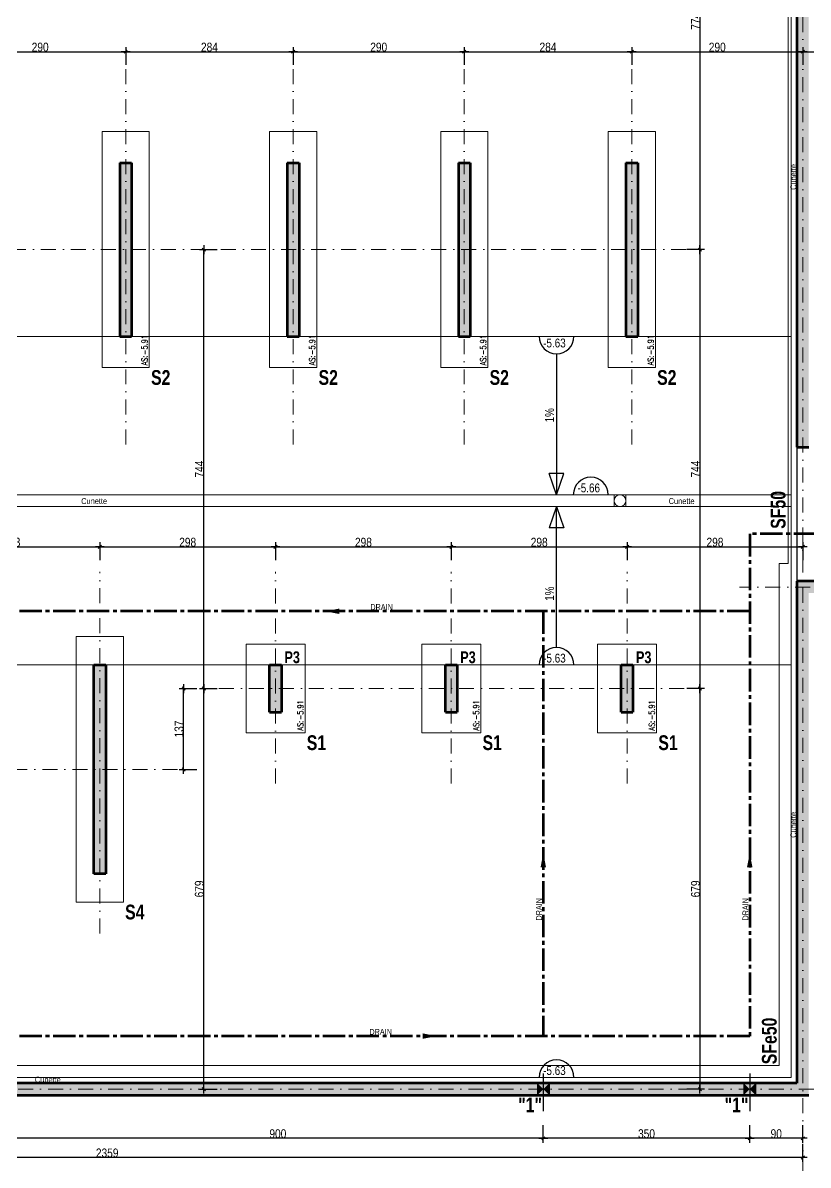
# Model space of a CAD drawing. Header units: centimetres. Extents: x -4990 to 114398, y -61489 to -12305.
# Drawn here: x 32251 to 33582, y -41352 to -39416 of the extents above; entities that cross this region are included whole.
import ezdxf
from ezdxf.enums import TextEntityAlignment as Align

# ---------------------------------------------------------------- set-up
doc = ezdxf.new("R2010")
doc.units = ezdxf.units.CM
doc.header["$LTSCALE"] = 0.5
doc.linetypes.add('AXES2', pattern=[28.575, 19.05, -3.175, 3.175, -3.175])
doc.linetypes.add('TIRETPTX2', pattern=[50.8, 25.4, -12.7, 0, -12.7])
doc.layers.get('DEFPOINTS').update_dxf_attribs({"linetype": 'CONTINUOUS'})
for name, color, linetype in [('01_cote_gen', 4, 'CONTINUOUS'), ('01_linteaux', 2, 'CONTINUOUS'), ('01_poch_murs', 253, 'CONTINUOUS'), ('01_poch_poteaux', 250, 'CONTINUOUS'), ('01_resv', 32, 'CONTINUOUS'), ('01_texte', 230, 'CONTINUOUS'), ('AA_COTES', 2, 'CONTINUOUS')]:
    doc.layers.add(name, color=color, linetype=linetype)
for name, color, linetype, lineweight in [('01_murs_coup', 5, 'CONTINUOUS', 60), ('01_sem', 42, 'CONTINUOUS', 15), ('01_tram_axes', 2, 'TIRETPTX2', 9)]:
    doc.layers.add(name, color=color, linetype=linetype, lineweight=lineweight)
doc.styles.add('ARIAL NA', font='ARIALN.TTF')
doc.styles.add('impact', font='impact.ttf')
doc.styles.add('MATTE_TXT', font='arial.ttf')
doc.styles.add('SIMPLEX1', font='SIMPLEX.shx', dxfattribs={"width": 0.8, "height": 10})
doc.styles.add('STYLE2', font='ARIALN.TTF')
doc.dimstyles.new('JB50', dxfattribs={"dimscale": 0.1, "dimtxt": 150, "dimasz": 15, "dimexe": 0.1, "dimexo": 0.1, "dimgap": 0.09, "dimtad": 1, "dimdec": 1, "dimdsep": 46, "dimtxsty": 'STYLE2', "dimblk1": 'BOND_G', "dimblk2": 'BOND_D', "dimsah": 1, "dimcen": 1.5, "dimdle": 0.01, "dimse1": 1, "dimse2": 1, "dimclrd": 4, "dimclre": 2, "dimclrt": 6, "dimazin": 2, "dimtfac": 2.333333, "dimtdec": 1, "dimtix": 1, "dimtmove": 2, "dimatfit": 3, "dimldrblk": 'BOND_G', "dimfxl": 1, "dimtolj": 1, "dimtzin": 0, "dimarcsym": 0})

# ---------------------------------------------------------------- blocks, each defined once
blk = doc.blocks.new('BOND_G')
at = {"layer": 'AA_COTES', "color": 0}
for p, q in [((0, -5), (0, 15)), ((5, 0), (-5, 0)), ((1.8, 1.8), (-1.8, -1.8))]:
    blk.add_line(p, q, dxfattribs=at)
blk = doc.blocks.new('BOND_D')
at = {"layer": 'AA_COTES', "color": 0}
for p, q in [((5, 0), (-5, 0)), ((-1.8, -1.8), (1.8, 1.8)), ((0, 5), (0, -15))]:
    blk.add_line(p, q, dxfattribs=at)
blk = doc.blocks.new('*D4026')
at = {"layer": '01_cote_gen', "color": 4, "lineweight": -2, "ltscale": 2, "transparency": 16777216}
blk.add_line((32136.6, -39465.2), (32423.6, -39465.2), dxfattribs=at)
at = {"layer": 'DEFPOINTS', "color": 0, "ltscale": 2}
for p in [(32425.1, -39465.2), (32135.1, -39497.4), (32425.1, -39497.4)]:
    blk.add_point(p, dxfattribs=at)
at = {"layer": '01_cote_gen', "color": 4, "lineweight": -2, "ltscale": 2, "transparency": 16777216, "xscale": 1.5, "yscale": 1.5, "zscale": 1.5, "rotation": 180}
blk.add_blockref('BOND_G', (32135.1, -39465.2), dxfattribs=at)
at = {"layer": '01_cote_gen', "color": 4, "lineweight": -2, "ltscale": 2, "transparency": 16777216, "xscale": 1.5, "yscale": 1.5, "zscale": 1.5}
blk.add_blockref('BOND_D', (32425.1, -39465.2), dxfattribs=at)
at = {"layer": '01_cote_gen', "color": 6, "ltscale": 2, "transparency": 16777216, "insert": (32280.1, -39457.5), "char_height": 15, "attachment_point": 5, "style": 'STYLE2'}
blk.add_mtext('\\A1;290', dxfattribs=at)
blk = doc.blocks.new('*D4027')
at = {"layer": '01_cote_gen', "color": 4, "lineweight": -2, "ltscale": 2, "transparency": 16777216}
blk.add_line((32426.6, -39465.2), (32707.6, -39465.2), dxfattribs=at)
at = {"layer": 'DEFPOINTS', "color": 0, "ltscale": 2}
for p in [(32709.1, -39465.2), (32425.1, -39497.4), (32709.1, -39497.4)]:
    blk.add_point(p, dxfattribs=at)
at = {"layer": '01_cote_gen', "color": 4, "lineweight": -2, "ltscale": 2, "transparency": 16777216, "xscale": 1.5, "yscale": 1.5, "zscale": 1.5, "rotation": 180}
blk.add_blockref('BOND_G', (32425.1, -39465.2), dxfattribs=at)
at = {"layer": '01_cote_gen', "color": 4, "lineweight": -2, "ltscale": 2, "transparency": 16777216, "xscale": 1.5, "yscale": 1.5, "zscale": 1.5}
blk.add_blockref('BOND_D', (32709.1, -39465.2), dxfattribs=at)
at = {"layer": '01_cote_gen', "color": 6, "ltscale": 2, "transparency": 16777216, "insert": (32567.1, -39457.5), "char_height": 15, "attachment_point": 5, "style": 'STYLE2'}
blk.add_mtext('\\A1;284', dxfattribs=at)
blk = doc.blocks.new('*D4028')
at = {"layer": '01_cote_gen', "color": 4, "lineweight": -2, "ltscale": 2, "transparency": 16777216}
blk.add_line((32710.6, -39465.2), (32997.6, -39465.2), dxfattribs=at)
at = {"layer": 'DEFPOINTS', "color": 0, "ltscale": 2}
for p in [(32999.1, -39465.2), (32709.1, -39497.4), (32999.1, -39497.4)]:
    blk.add_point(p, dxfattribs=at)
at = {"layer": '01_cote_gen', "color": 4, "lineweight": -2, "ltscale": 2, "transparency": 16777216, "xscale": 1.5, "yscale": 1.5, "zscale": 1.5, "rotation": 180}
blk.add_blockref('BOND_G', (32709.1, -39465.2), dxfattribs=at)
at = {"layer": '01_cote_gen', "color": 4, "lineweight": -2, "ltscale": 2, "transparency": 16777216, "xscale": 1.5, "yscale": 1.5, "zscale": 1.5}
blk.add_blockref('BOND_D', (32999.1, -39465.2), dxfattribs=at)
at = {"layer": '01_cote_gen', "color": 6, "ltscale": 2, "transparency": 16777216, "insert": (32854.1, -39457.5), "char_height": 15, "attachment_point": 5, "style": 'STYLE2'}
blk.add_mtext('\\A1;290', dxfattribs=at)
blk = doc.blocks.new('*D4029')
at = {"layer": '01_cote_gen', "color": 4, "lineweight": -2, "ltscale": 2, "transparency": 16777216}
blk.add_line((33000.6, -39465.2), (33281.6, -39465.2), dxfattribs=at)
at = {"layer": 'DEFPOINTS', "color": 0, "ltscale": 2}
for p in [(33283.1, -39465.2), (32999.1, -39497.4), (33283.1, -39497.4)]:
    blk.add_point(p, dxfattribs=at)
at = {"layer": '01_cote_gen', "color": 4, "lineweight": -2, "ltscale": 2, "transparency": 16777216, "xscale": 1.5, "yscale": 1.5, "zscale": 1.5, "rotation": 180}
blk.add_blockref('BOND_G', (32999.1, -39465.2), dxfattribs=at)
at = {"layer": '01_cote_gen', "color": 4, "lineweight": -2, "ltscale": 2, "transparency": 16777216, "xscale": 1.5, "yscale": 1.5, "zscale": 1.5}
blk.add_blockref('BOND_D', (33283.1, -39465.2), dxfattribs=at)
at = {"layer": '01_cote_gen', "color": 6, "ltscale": 2, "transparency": 16777216, "insert": (33141.1, -39457.5), "char_height": 15, "attachment_point": 5, "style": 'STYLE2'}
blk.add_mtext('\\A1;284', dxfattribs=at)
blk = doc.blocks.new('*D4030')
at = {"layer": '01_cote_gen', "color": 4, "lineweight": -2, "ltscale": 2, "transparency": 16777216}
blk.add_line((33284.6, -39465.2), (33571.6, -39465.2), dxfattribs=at)
at = {"layer": 'DEFPOINTS', "color": 0, "ltscale": 2}
for p in [(33573.1, -39465.2), (33283.1, -39497.4), (33573.1, -39497.4)]:
    blk.add_point(p, dxfattribs=at)
at = {"layer": '01_cote_gen', "color": 4, "lineweight": -2, "ltscale": 2, "transparency": 16777216, "xscale": 1.5, "yscale": 1.5, "zscale": 1.5, "rotation": 180}
blk.add_blockref('BOND_G', (33283.1, -39465.2), dxfattribs=at)
at = {"layer": '01_cote_gen', "color": 4, "lineweight": -2, "ltscale": 2, "transparency": 16777216, "xscale": 1.5, "yscale": 1.5, "zscale": 1.5}
blk.add_blockref('BOND_D', (33573.1, -39465.2), dxfattribs=at)
at = {"layer": '01_cote_gen', "color": 6, "ltscale": 2, "transparency": 16777216, "insert": (33428.1, -39457.5), "char_height": 15, "attachment_point": 5, "style": 'STYLE2'}
blk.add_mtext('\\A1;290', dxfattribs=at)
blk = doc.blocks.new('*D4031')
at = {"layer": '01_cote_gen', "color": 4, "lineweight": -2, "ltscale": 2, "transparency": 16777216}
blk.add_line((33574.6, -39465.2), (33741.7, -39465.2), dxfattribs=at)
at = {"layer": 'DEFPOINTS', "color": 0, "ltscale": 2}
for p in [(33743.2, -39465.2), (33573.1, -39497.4), (33743.2, -39497.4)]:
    blk.add_point(p, dxfattribs=at)
at = {"layer": '01_cote_gen', "color": 4, "lineweight": -2, "ltscale": 2, "transparency": 16777216, "xscale": 1.5, "yscale": 1.5, "zscale": 1.5, "rotation": 180}
blk.add_blockref('BOND_G', (33573.1, -39465.2), dxfattribs=at)
at = {"layer": '01_cote_gen', "color": 4, "lineweight": -2, "ltscale": 2, "transparency": 16777216, "xscale": 1.5, "yscale": 1.5, "zscale": 1.5}
blk.add_blockref('BOND_D', (33743.2, -39465.2), dxfattribs=at)
at = {"layer": '01_cote_gen', "color": 6, "ltscale": 2, "transparency": 16777216, "insert": (33658.2, -39457.5), "char_height": 15, "attachment_point": 5, "style": 'STYLE2'}
blk.add_mtext('\\A1;170.1', dxfattribs=at)
blk = doc.blocks.new('*D4040')
at = {"layer": '01_cote_gen', "color": 4, "lineweight": -2, "ltscale": 2, "transparency": 16777216}
blk.add_line((32084.7, -40304.2), (32379.7, -40304.2), dxfattribs=at)
at = {"layer": 'DEFPOINTS', "color": 0, "ltscale": 2}
for p in [(32381.2, -40304.2), (32083.2, -40353.5), (32381.2, -40353.5)]:
    blk.add_point(p, dxfattribs=at)
at = {"layer": '01_cote_gen', "color": 4, "lineweight": -2, "ltscale": 2, "transparency": 16777216, "xscale": 1.5, "yscale": 1.5, "zscale": 1.5, "rotation": 180}
blk.add_blockref('BOND_G', (32083.2, -40304.2), dxfattribs=at)
at = {"layer": '01_cote_gen', "color": 4, "lineweight": -2, "ltscale": 2, "transparency": 16777216, "xscale": 1.5, "yscale": 1.5, "zscale": 1.5}
blk.add_blockref('BOND_D', (32381.2, -40304.2), dxfattribs=at)
at = {"layer": '01_cote_gen', "color": 6, "ltscale": 2, "transparency": 16777216, "insert": (32232.2, -40296.6), "char_height": 15, "attachment_point": 5, "style": 'STYLE2'}
blk.add_mtext('\\A1;298', dxfattribs=at)
blk = doc.blocks.new('*D4041')
at = {"layer": '01_cote_gen', "color": 4, "lineweight": -2, "ltscale": 2, "transparency": 16777216}
blk.add_line((32382.7, -40304.2), (32677.7, -40304.2), dxfattribs=at)
at = {"layer": 'DEFPOINTS', "color": 0, "ltscale": 2}
for p in [(32679.2, -40304.2), (32381.2, -40353.5), (32679.2, -40353.5)]:
    blk.add_point(p, dxfattribs=at)
at = {"layer": '01_cote_gen', "color": 4, "lineweight": -2, "ltscale": 2, "transparency": 16777216, "xscale": 1.5, "yscale": 1.5, "zscale": 1.5, "rotation": 180}
blk.add_blockref('BOND_G', (32381.2, -40304.2), dxfattribs=at)
at = {"layer": '01_cote_gen', "color": 4, "lineweight": -2, "ltscale": 2, "transparency": 16777216, "xscale": 1.5, "yscale": 1.5, "zscale": 1.5}
blk.add_blockref('BOND_D', (32679.2, -40304.2), dxfattribs=at)
at = {"layer": '01_cote_gen', "color": 6, "ltscale": 2, "transparency": 16777216, "insert": (32530.2, -40296.6), "char_height": 15, "attachment_point": 5, "style": 'STYLE2'}
blk.add_mtext('\\A1;298', dxfattribs=at)
blk = doc.blocks.new('*D4042')
at = {"layer": '01_cote_gen', "color": 4, "lineweight": -2, "ltscale": 2, "transparency": 16777216}
blk.add_line((32680.7, -40304.2), (32975.7, -40304.2), dxfattribs=at)
at = {"layer": 'DEFPOINTS', "color": 0, "ltscale": 2}
for p in [(32977.2, -40304.2), (32679.2, -40353.5), (32977.2, -40353.5)]:
    blk.add_point(p, dxfattribs=at)
at = {"layer": '01_cote_gen', "color": 4, "lineweight": -2, "ltscale": 2, "transparency": 16777216, "xscale": 1.5, "yscale": 1.5, "zscale": 1.5, "rotation": 180}
blk.add_blockref('BOND_G', (32679.2, -40304.2), dxfattribs=at)
at = {"layer": '01_cote_gen', "color": 4, "lineweight": -2, "ltscale": 2, "transparency": 16777216, "xscale": 1.5, "yscale": 1.5, "zscale": 1.5}
blk.add_blockref('BOND_D', (32977.2, -40304.2), dxfattribs=at)
at = {"layer": '01_cote_gen', "color": 6, "ltscale": 2, "transparency": 16777216, "insert": (32828.2, -40296.6), "char_height": 15, "attachment_point": 5, "style": 'STYLE2'}
blk.add_mtext('\\A1;298', dxfattribs=at)
blk = doc.blocks.new('*D4043')
at = {"layer": '01_cote_gen', "color": 4, "lineweight": -2, "ltscale": 2, "transparency": 16777216}
blk.add_line((32978.7, -40304.2), (33273.7, -40304.2), dxfattribs=at)
at = {"layer": 'DEFPOINTS', "color": 0, "ltscale": 2}
for p in [(33275.2, -40304.2), (32977.2, -40353.5), (33275.2, -40353.5)]:
    blk.add_point(p, dxfattribs=at)
at = {"layer": '01_cote_gen', "color": 4, "lineweight": -2, "ltscale": 2, "transparency": 16777216, "xscale": 1.5, "yscale": 1.5, "zscale": 1.5, "rotation": 180}
blk.add_blockref('BOND_G', (32977.2, -40304.2), dxfattribs=at)
at = {"layer": '01_cote_gen', "color": 4, "lineweight": -2, "ltscale": 2, "transparency": 16777216, "xscale": 1.5, "yscale": 1.5, "zscale": 1.5}
blk.add_blockref('BOND_D', (33275.2, -40304.2), dxfattribs=at)
at = {"layer": '01_cote_gen', "color": 6, "ltscale": 2, "transparency": 16777216, "insert": (33126.2, -40296.6), "char_height": 15, "attachment_point": 5, "style": 'STYLE2'}
blk.add_mtext('\\A1;298', dxfattribs=at)
blk = doc.blocks.new('*D4044')
at = {"layer": '01_cote_gen', "color": 4, "lineweight": -2, "ltscale": 2, "transparency": 16777216}
blk.add_line((33276.7, -40304.2), (33571.6, -40304.2), dxfattribs=at)
at = {"layer": 'DEFPOINTS', "color": 0, "ltscale": 2}
for p in [(33573.1, -40304.2), (33573.1, -40304.4), (33275.2, -40353.5)]:
    blk.add_point(p, dxfattribs=at)
at = {"layer": '01_cote_gen', "color": 4, "lineweight": -2, "ltscale": 2, "transparency": 16777216, "xscale": 1.5, "yscale": 1.5, "zscale": 1.5, "rotation": 180}
blk.add_blockref('BOND_G', (33275.2, -40304.2), dxfattribs=at)
at = {"layer": '01_cote_gen', "color": 4, "lineweight": -2, "ltscale": 2, "transparency": 16777216, "xscale": 1.5, "yscale": 1.5, "zscale": 1.5}
blk.add_blockref('BOND_D', (33573.1, -40304.2), dxfattribs=at)
at = {"layer": '01_cote_gen', "color": 6, "ltscale": 2, "transparency": 16777216, "insert": (33424.2, -40296.6), "char_height": 15, "attachment_point": 5, "style": 'STYLE2'}
blk.add_mtext('\\A1;298', dxfattribs=at)
blk = doc.blocks.new('*D4045')
at = {"layer": '01_cote_gen', "color": 4, "lineweight": -2, "ltscale": 2, "transparency": 16777216}
blk.add_line((33571.6, -41339.4), (31215.7, -41339.4), dxfattribs=at)
at = {"layer": 'DEFPOINTS', "color": 0, "ltscale": 2}
for p in [(31214.2, -41317.8), (31214.2, -41339.4), (33573.1, -41366.1)]:
    blk.add_point(p, dxfattribs=at)
at = {"layer": '01_cote_gen', "color": 4, "lineweight": -2, "ltscale": 2, "transparency": 16777216, "xscale": 1.5, "yscale": 1.5, "zscale": 1.5, "rotation": 180}
blk.add_blockref('BOND_D', (31214.2, -41339.4), dxfattribs=at)
at = {"layer": '01_cote_gen', "color": 4, "lineweight": -2, "ltscale": 2, "transparency": 16777216, "xscale": 1.5, "yscale": 1.5, "zscale": 1.5}
blk.add_blockref('BOND_G', (33573.1, -41339.4), dxfattribs=at)
at = {"layer": '01_cote_gen', "color": 6, "ltscale": 2, "transparency": 16777216, "insert": (32393.7, -41331.7), "char_height": 15, "attachment_point": 5, "style": 'STYLE2'}
blk.add_mtext('\\A1;2359', dxfattribs=at)
blk = doc.blocks.new('*D4092')
at = {"layer": '01_cote_gen', "color": 4, "lineweight": -2, "ltscale": 2, "transparency": 16777216}
blk.add_line((32557.7, -40543.1), (32557.7, -39802.1), dxfattribs=at)
at = {"layer": 'DEFPOINTS', "color": 0, "ltscale": 2}
for p in [(32557.7, -39800.6), (32611.5, -39800.6), (32579.4, -40544.6)]:
    blk.add_point(p, dxfattribs=at)
at = {"layer": '01_cote_gen', "color": 4, "lineweight": -2, "ltscale": 2, "transparency": 16777216, "xscale": 1.5, "yscale": 1.5, "zscale": 1.5}
for name, p, rotation in [('BOND_D', (32557.7, -39800.6), 90), ('BOND_G', (32557.7, -40544.6), 270)]:
    blk.add_blockref(name, p, dxfattribs=dict(at, rotation=rotation))
at = {"layer": '01_cote_gen', "color": 6, "ltscale": 2, "transparency": 16777216, "insert": (32550.2, -40172.6), "char_height": 15, "attachment_point": 5, "rotation": 90, "style": 'STYLE2'}
blk.add_mtext('\\A1;744', dxfattribs=at)
blk = doc.blocks.new('*D4093')
at = {"layer": '01_cote_gen', "color": 4, "lineweight": -2, "ltscale": 2, "transparency": 16777216}
blk.add_line((32557.7, -41222.1), (32557.7, -40546.1), dxfattribs=at)
at = {"layer": 'DEFPOINTS', "color": 0, "ltscale": 2}
for p in [(32557.7, -40544.6), (32598.5, -40544.6), (32565.2, -41223.6)]:
    blk.add_point(p, dxfattribs=at)
at = {"layer": '01_cote_gen', "color": 4, "lineweight": -2, "ltscale": 2, "transparency": 16777216, "xscale": 1.5, "yscale": 1.5, "zscale": 1.5}
for name, p, rotation in [('BOND_D', (32557.7, -40544.6), 90), ('BOND_G', (32557.7, -41223.6), 270)]:
    blk.add_blockref(name, p, dxfattribs=dict(at, rotation=rotation))
at = {"layer": '01_cote_gen', "color": 6, "ltscale": 2, "transparency": 16777216, "insert": (32550, -40884.1), "char_height": 15, "attachment_point": 5, "rotation": 90, "style": 'STYLE2'}
blk.add_mtext('\\A1;679', dxfattribs=at)
blk = doc.blocks.new('*D4094')
at = {"layer": '01_cote_gen', "color": 4, "lineweight": -2, "ltscale": 2, "transparency": 16777216}
blk.add_line((32523.3, -40680.1), (32523.3, -40546.1), dxfattribs=at)
at = {"layer": 'DEFPOINTS', "color": 0, "ltscale": 2}
for p in [(32523.3, -40544.6), (32550.2, -40544.6), (32512.8, -40681.6)]:
    blk.add_point(p, dxfattribs=at)
at = {"layer": '01_cote_gen', "color": 4, "lineweight": -2, "ltscale": 2, "transparency": 16777216, "xscale": 1.5, "yscale": 1.5, "zscale": 1.5}
for name, p, rotation in [('BOND_D', (32523.3, -40544.6), 90), ('BOND_G', (32523.3, -40681.6), 270)]:
    blk.add_blockref(name, p, dxfattribs=dict(at, rotation=rotation))
at = {"layer": '01_cote_gen', "color": 6, "ltscale": 2, "transparency": 16777216, "insert": (32515.6, -40613.1), "char_height": 15, "attachment_point": 5, "rotation": 90, "style": 'STYLE2'}
blk.add_mtext('\\A1;137', dxfattribs=at)
blk = doc.blocks.new('*D4095')
at = {"layer": '01_cote_gen', "color": 4, "lineweight": -2, "ltscale": 2, "transparency": 16777216}
blk.add_line((33398.8, -39028.1), (33398.8, -39799.1), dxfattribs=at)
at = {"layer": 'DEFPOINTS', "color": 0, "ltscale": 2}
for p in [(33473.8, -39026.6), (33375.6, -39800.6), (33398.8, -39800.6)]:
    blk.add_point(p, dxfattribs=at)
at = {"layer": '01_cote_gen', "color": 4, "lineweight": -2, "ltscale": 2, "transparency": 16777216, "xscale": 1.5, "yscale": 1.5, "zscale": 1.5}
for name, p, rotation in [('BOND_G', (33398.8, -39026.6), 90), ('BOND_D', (33398.8, -39800.6), 270)]:
    blk.add_blockref(name, p, dxfattribs=dict(at, rotation=rotation))
at = {"layer": '01_cote_gen', "color": 6, "ltscale": 2, "transparency": 16777216, "insert": (33391.3, -39413.6), "char_height": 15, "attachment_point": 5, "rotation": 90, "style": 'STYLE2'}
blk.add_mtext('\\A1;774', dxfattribs=at)
blk = doc.blocks.new('*D4096')
at = {"layer": '01_cote_gen', "color": 4, "lineweight": -2, "ltscale": 2, "transparency": 16777216}
blk.add_line((33398.8, -39802.1), (33398.8, -40543.1), dxfattribs=at)
at = {"layer": 'DEFPOINTS', "color": 0, "ltscale": 2}
for p in [(33375.6, -39800.6), (33371.9, -40544.6), (33398.8, -40544.6)]:
    blk.add_point(p, dxfattribs=at)
at = {"layer": '01_cote_gen', "color": 4, "lineweight": -2, "ltscale": 2, "transparency": 16777216, "xscale": 1.5, "yscale": 1.5, "zscale": 1.5}
for name, p, rotation in [('BOND_G', (33398.8, -39800.6), 90), ('BOND_D', (33398.8, -40544.6), 270)]:
    blk.add_blockref(name, p, dxfattribs=dict(at, rotation=rotation))
at = {"layer": '01_cote_gen', "color": 6, "ltscale": 2, "transparency": 16777216, "insert": (33391.3, -40172.6), "char_height": 15, "attachment_point": 5, "rotation": 90, "style": 'STYLE2'}
blk.add_mtext('\\A1;744', dxfattribs=at)
blk = doc.blocks.new('*D4097')
at = {"layer": '01_cote_gen', "color": 4, "lineweight": -2, "ltscale": 2, "transparency": 16777216}
blk.add_line((33398.8, -40546.1), (33398.8, -41222.1), dxfattribs=at)
at = {"layer": 'DEFPOINTS', "color": 0, "ltscale": 2}
for p in [(33371.9, -40544.6), (33398.8, -41223.6), (33680.1, -41223.6)]:
    blk.add_point(p, dxfattribs=at)
at = {"layer": '01_cote_gen', "color": 4, "lineweight": -2, "ltscale": 2, "transparency": 16777216, "xscale": 1.5, "yscale": 1.5, "zscale": 1.5}
for name, p, rotation in [('BOND_G', (33398.8, -40544.6), 90), ('BOND_D', (33398.8, -41223.6), 270)]:
    blk.add_blockref(name, p, dxfattribs=dict(at, rotation=rotation))
at = {"layer": '01_cote_gen', "color": 6, "ltscale": 2, "transparency": 16777216, "insert": (33391.2, -40884.1), "char_height": 15, "attachment_point": 5, "rotation": 90, "style": 'STYLE2'}
blk.add_mtext('\\A1;679', dxfattribs=at)
blk = doc.blocks.new('*D4572')
at = {"layer": '01_cote_gen', "color": 4, "lineweight": -2, "ltscale": 2, "transparency": 16777216}
blk.add_line((33571.6, -41306.8), (33484.6, -41306.8), dxfattribs=at)
at = {"layer": 'DEFPOINTS', "color": 0, "ltscale": 2}
for p in [(33483.1, -41277), (33573.1, -41277), (33483.1, -41306.8)]:
    blk.add_point(p, dxfattribs=at)
at = {"layer": '01_cote_gen', "color": 4, "lineweight": -2, "ltscale": 2, "transparency": 16777216, "xscale": 1.5, "yscale": 1.5, "zscale": 1.5, "rotation": 180}
blk.add_blockref('BOND_D', (33483.1, -41306.8), dxfattribs=at)
at = {"layer": '01_cote_gen', "color": 4, "lineweight": -2, "ltscale": 2, "transparency": 16777216, "xscale": 1.5, "yscale": 1.5, "zscale": 1.5}
blk.add_blockref('BOND_G', (33573.1, -41306.8), dxfattribs=at)
at = {"layer": '01_cote_gen', "color": 6, "ltscale": 2, "transparency": 16777216, "insert": (33528.1, -41299.1), "char_height": 15, "attachment_point": 5, "style": 'STYLE2'}
blk.add_mtext('\\A1;90', dxfattribs=at)
blk = doc.blocks.new('*D4573')
at = {"layer": '01_cote_gen', "color": 4, "lineweight": -2, "ltscale": 2, "transparency": 16777216}
blk.add_line((33481.6, -41306.8), (33134.6, -41306.8), dxfattribs=at)
at = {"layer": 'DEFPOINTS', "color": 0, "ltscale": 2}
for p in [(33133.1, -41260.8), (33483.1, -41277), (33133.1, -41306.8)]:
    blk.add_point(p, dxfattribs=at)
at = {"layer": '01_cote_gen', "color": 4, "lineweight": -2, "ltscale": 2, "transparency": 16777216, "xscale": 1.5, "yscale": 1.5, "zscale": 1.5, "rotation": 180}
blk.add_blockref('BOND_D', (33133.1, -41306.8), dxfattribs=at)
at = {"layer": '01_cote_gen', "color": 4, "lineweight": -2, "ltscale": 2, "transparency": 16777216, "xscale": 1.5, "yscale": 1.5, "zscale": 1.5}
blk.add_blockref('BOND_G', (33483.1, -41306.8), dxfattribs=at)
at = {"layer": '01_cote_gen', "color": 6, "ltscale": 2, "transparency": 16777216, "insert": (33308.1, -41299.1), "char_height": 15, "attachment_point": 5, "style": 'STYLE2'}
blk.add_mtext('\\A1;350', dxfattribs=at)
blk = doc.blocks.new('*D4574')
at = {"layer": '01_cote_gen', "color": 4, "lineweight": -2, "ltscale": 2, "transparency": 16777216}
blk.add_line((33131.6, -41306.8), (32234.6, -41306.8), dxfattribs=at)
at = {"layer": 'DEFPOINTS', "color": 0, "ltscale": 2}
for p in [(32233.1, -41260.8), (33133.1, -41260.8), (32233.1, -41306.8)]:
    blk.add_point(p, dxfattribs=at)
at = {"layer": '01_cote_gen', "color": 4, "lineweight": -2, "ltscale": 2, "transparency": 16777216, "xscale": 1.5, "yscale": 1.5, "zscale": 1.5, "rotation": 180}
blk.add_blockref('BOND_D', (32233.1, -41306.8), dxfattribs=at)
at = {"layer": '01_cote_gen', "color": 4, "lineweight": -2, "ltscale": 2, "transparency": 16777216, "xscale": 1.5, "yscale": 1.5, "zscale": 1.5}
blk.add_blockref('BOND_G', (33133.1, -41306.8), dxfattribs=at)
at = {"layer": '01_cote_gen', "color": 6, "ltscale": 2, "transparency": 16777216, "insert": (32683.1, -41299.1), "char_height": 15, "attachment_point": 5, "style": 'STYLE2'}
blk.add_mtext('\\A1;900', dxfattribs=at)

msp = doc.modelspace()

# ---------------------------------------------------------------- hatches: boundary and pattern name
at = {"layer": '01_poch_murs', "ltscale": 2}
h = msp.add_hatch(color=256, dxfattribs=at)
h.dxf.hatch_style = 1
h.paths.add_polyline_path([(33753.129, -39017.616), (31184.16, -39017.616), (31184.16, -39575.613), (31039.167, -39575.613), (31039.167, -39600.61), (31057.167, -39600.61), (31057.167, -39593.613), (31184.16, -39593.613), (31184.16, -39929.602), (31177.162, -39929.602), (31177.162, -39947.602), (31202.133, -39947.602), (31202.133, -39035.616), (33563.133, -39035.616), (33563.133, -40135.58), (33583.133, -40135.58), (33583.133, -39035.616), (33733.129, -39035.616), (33733.129, -40362.58), (33563.133, -40362.58), (33563.133, -41213.6), (31224.17, -41213.6), (31224.17, -40504.6), (31204.17, -40504.6), (31204.17, -41213.6), (30874.176, -41213.6), (30874.176, -40504.6), (30856.176, -40504.6), (30856.176, -41233.6), (33583.133, -41233.6), (33583.133, -40382.58), (33753.129, -40382.58)])
h.paths.add_polyline_path([(31572.133, -39653.62), (31552.133, -39653.62), (31552.133, -39947.622), (31572.133, -39947.622)], flags=17)
h.paths.add_polyline_path([(31855.133, -39653.62), (31835.133, -39653.62), (31835.133, -39947.622), (31855.133, -39947.622)], flags=17)
h.paths.add_polyline_path([(32145.133, -39653.62), (32125.133, -39653.62), (32125.133, -39947.622), (32145.133, -39947.622)], flags=17)
h.paths.add_polyline_path([(32435.133, -39653.62), (32415.133, -39653.62), (32415.133, -39947.622), (32435.133, -39947.622)], flags=17)
h.paths.add_polyline_path([(32719.133, -39653.62), (32699.133, -39653.62), (32699.133, -39947.622), (32719.133, -39947.622)], flags=17)
h.paths.add_polyline_path([(33009.133, -39653.62), (32989.133, -39653.62), (32989.133, -39947.622), (33009.133, -39947.622)], flags=17)
h.paths.add_polyline_path([(33293.133, -39653.62), (33273.133, -39653.62), (33273.133, -39947.622), (33293.133, -39947.622)], flags=17)
h.paths.add_polyline_path([(30874.162, -39017.616), (30856.162, -39017.616), (30856.162, -39669.587), (30874.162, -39669.587)])
h.paths.add_polyline_path([(31057.167, -39702.607), (31039.167, -39702.607), (31039.167, -39986.596), (30874.167, -39986.597), (30874.167, -39783.597), (30856.166, -39783.597), (30856.167, -40004.594), (31057.167, -40004.596), (31057.167, -39947.602), (31076.755, -39947.602), (31076.755, -39929.602), (31057.167, -39929.602)])
h.paths.add_polyline_path([(30854.148, -39017.616), (30355.166, -39017.543), (30355.166, -39035.543), (30836.162, -39035.613), (30836.162, -39653.586), (30518.163, -39653.586), (30518.163, -39929.587), (30474.163, -39929.587), (30474.163, -39947.587), (30518.163, -39947.587), (30518.163, -40004.594), (30854.162, -40004.594), (30854.162, -39778.587), (30836.162, -39778.587), (30836.164, -39986.594), (30536.113, -39986.594), (30536.183, -39669.589), (30836.163, -39669.587), (30836.162, -39676.59), (30854.162, -39676.589)])
h = msp.add_hatch(color=256, dxfattribs=at)
h.dxf.hatch_style = 1
h.paths.add_polyline_path([(32093.171, -40504.6), (32073.171, -40504.6), (32073.171, -40858.597), (32093.171, -40858.597)])
h.paths.add_polyline_path([(32391.171, -40504.6), (32371.171, -40504.6), (32371.171, -40858.594), (32391.171, -40858.594)])
at = {"layer": '01_poch_poteaux', "ltscale": 2}
h = msp.add_hatch(color=256, dxfattribs=at)
h.dxf.hatch_style = 1
h.paths.add_polyline_path([(32689.171, -40504.6), (32669.171, -40504.6), (32669.171, -40584.6), (32689.171, -40584.6)])
h.paths.add_polyline_path([(32987.173, -40504.6), (32967.173, -40504.6), (32967.173, -40584.6), (32987.173, -40584.6)])
h.paths.add_polyline_path([(33285.171, -40504.6), (33265.171, -40504.6), (33265.171, -40584.6), (33285.171, -40584.6)])

# ---------------------------------------------------------------- linework, layer by layer
at = {"layer": '01_linteaux'}
msp.add_line((33563.133, -40135.58), (33563.133, -40362.58), dxfattribs=at)
at = {"layer": '01_murs_coup'}
for p, q in [((33563.133, -39035.616), (33563.133, -40135.58)), ((32415.133, -39653.62), (32415.133, -39947.622)), ((32415.133, -39653.62), (32435.133, -39653.62)), ((32435.133, -39653.62), (32435.133, -39947.622)), ((32699.133, -39653.62), (32699.133, -39947.622)), ((32699.133, -39653.62), (32719.133, -39653.62)), ((32719.133, -39653.62), (32719.133, -39947.622)), ((32989.133, -39653.62), (32989.133, -39947.622)), ((32989.133, -39653.62), (33009.133, -39653.62)), ((33009.133, -39653.62), (33009.133, -39947.622)), ((33273.133, -39653.62), (33273.133, -39947.622)), ((33273.133, -39653.62), (33293.133, -39653.62)), ((33293.133, -39653.62), (33293.133, -39947.622)), ((32415.133, -39947.622), (32435.133, -39947.622)), ((32699.133, -39947.622), (32719.133, -39947.622)), ((32989.133, -39947.622), (33009.133, -39947.622)), ((33273.133, -39947.622), (33293.133, -39947.622)), ((33563.133, -40135.58), (33583.133, -40135.58)), ((33733.129, -40362.58), (33563.133, -40362.58)), ((33563.133, -40362.58), (33563.133, -41213.6)), ((32371.171, -40858.594), (32371.171, -40504.6)), ((32371.171, -40504.6), (32391.171, -40504.6)), ((32391.171, -40504.6), (32391.171, -40858.594)), ((32669.171, -40504.6), (32689.171, -40504.6)), ((32669.171, -40584.6), (32669.171, -40504.6)), ((32689.171, -40504.6), (32689.171, -40584.6)), ((32967.173, -40504.6), (32987.173, -40504.6)), ((32967.173, -40584.6), (32967.173, -40504.6)), ((32987.173, -40504.6), (32987.173, -40584.6)), ((33265.171, -40504.6), (33285.171, -40504.6)), ((33265.171, -40584.6), (33265.171, -40504.6)), ((33285.171, -40504.6), (33285.171, -40584.6)), ((32669.171, -40584.6), (32689.171, -40584.6)), ((32967.173, -40584.6), (32987.173, -40584.6)), ((33265.171, -40584.6), (33285.171, -40584.6)), ((32391.171, -40858.594), (32371.171, -40858.594)), ((33563.133, -41213.6), (31224.17, -41213.6)), ((30856.176, -41233.6), (33583.133, -41233.6))]:
    msp.add_line(p, q, dxfattribs=at)
at = {"layer": '01_murs_coup', "linetype": 'AXES2', "ltscale": 4}
for p, q in [((33483.133, -40282.58), (33483.133, -41133.6)), ((33653.129, -40282.58), (33483.133, -40282.58)), ((33483.133, -40413.6), (29449.166, -40413.6)), ((33133.133, -40413.6), (33133.133, -41133.6)), ((33483.133, -41133.6), (29890.547, -41133.6))]:
    msp.add_line(p, q, dxfattribs=at)
at = {"layer": '01_murs_coup'}
for points in [[(32763.848, -40413.6), (32787.564, -40408.98), (32787.564, -40413.6)], [(32763.848, -40413.6), (32787.564, -40418.219), (32787.564, -40413.6)], [(33133.133, -40823.668), (33128.514, -40847.384), (33133.133, -40847.384)], [(33133.133, -40823.668), (33137.753, -40847.384), (33133.133, -40847.384)], [(33483.133, -40823.668), (33478.514, -40847.384), (33483.133, -40847.384)], [(33483.133, -40823.668), (33487.753, -40847.384), (33483.133, -40847.384)], [(32952.38, -41133.6), (32928.665, -41128.98), (32928.665, -41133.6)], [(32952.38, -41133.6), (32928.665, -41138.219), (32928.665, -41133.6)]]:
    msp.add_solid(points, dxfattribs=at)
at = {"layer": '01_resv', "ltscale": 2}
for p, q in [((33133.133, -41197.006), (33133.133, -41260.786)), ((33483.133, -41197.006), (33483.133, -41260.786)), ((33123.133, -41213.6), (33123.133, -41233.6)), ((33143.133, -41213.6), (33143.133, -41233.6)), ((33473.133, -41213.6), (33473.133, -41233.6)), ((33493.133, -41213.6), (33493.133, -41233.6))]:
    msp.add_line(p, q, dxfattribs=at)
for points in [[(33123.133, -41213.6), (33123.133, -41233.6), (33143.133, -41233.6), (33143.133, -41213.6)], [(33473.133, -41213.6), (33473.133, -41233.6), (33493.133, -41233.6), (33493.133, -41213.6)]]:
    msp.add_solid(points, dxfattribs=at)
at = {"layer": '01_sem', "ltscale": 2}
for p, q in [((33553.133, -39045.616), (33553.133, -41203.6)), ((33548.133, -40332.58), (33548.133, -39051.592)), ((32385.133, -40000.621), (32385.133, -39600.621)), ((32465.133, -39600.621), (32385.133, -39600.621)), ((32465.133, -40000.621), (32465.133, -39600.621)), ((32669.133, -40000.621), (32669.133, -39600.621)), ((32749.133, -39600.621), (32669.133, -39600.621)), ((32749.133, -40000.621), (32749.133, -39600.621)), ((32959.133, -40000.621), (32959.133, -39600.621)), ((33039.133, -39600.621), (32959.133, -39600.621)), ((33039.133, -40000.621), (33039.133, -39600.621)), ((33243.133, -40000.621), (33243.133, -39600.621)), ((33323.133, -39600.621), (33243.133, -39600.621)), ((33323.133, -40000.621), (33323.133, -39600.621)), ((32145.133, -39947.622), (32415.133, -39947.622)), ((32435.133, -39947.622), (32699.133, -39947.622)), ((32719.133, -39947.622), (32989.133, -39947.622)), ((33009.133, -39947.622), (33273.133, -39947.622)), ((33293.133, -39947.622), (33553.133, -39947.622)), ((32465.133, -40000.621), (32385.133, -40000.621)), ((32749.133, -40000.621), (32669.133, -40000.621)), ((33039.133, -40000.621), (32959.133, -40000.621)), ((33323.133, -40000.621), (33243.133, -40000.621)), ((33553.133, -40216.111), (29241.171, -40216.111)), ((33253.133, -40216.111), (33253.133, -40236.111)), ((33273.133, -40216.111), (33273.133, -40236.111)), ((33553.133, -40236.111), (29241.171, -40236.111)), ((33533.133, -40332.58), (33548.133, -40332.58)), ((33533.133, -41183.6), (33533.133, -40332.58)), ((32341.171, -40906.597), (32341.171, -40456.597)), ((32421.171, -40456.597), (32341.171, -40456.597)), ((32421.171, -40906.597), (32421.171, -40456.597)), ((32629.171, -40619.6), (32629.171, -40469.6)), ((32729.171, -40469.6), (32629.171, -40469.6)), ((32729.171, -40619.6), (32729.171, -40469.6)), ((32927.173, -40619.6), (32927.173, -40469.6)), ((33027.173, -40469.6), (32927.173, -40469.6)), ((33027.173, -40619.6), (33027.173, -40469.6)), ((33225.171, -40619.6), (33225.171, -40469.6)), ((33325.171, -40469.6), (33225.171, -40469.6)), ((33325.171, -40619.6), (33325.171, -40469.6)), ((32093.171, -40504.6), (32371.171, -40504.6)), ((32391.171, -40504.6), (32669.171, -40504.6)), ((32689.171, -40504.6), (32967.173, -40504.6)), ((32987.173, -40504.6), (33265.171, -40504.6)), ((33285.171, -40504.6), (33553.133, -40504.6)), ((32729.171, -40619.6), (32629.171, -40619.6)), ((33027.173, -40619.6), (32927.173, -40619.6)), ((33325.171, -40619.6), (33225.171, -40619.6)), ((32421.171, -40906.597), (32341.171, -40906.597)), ((31254.17, -41183.6), (33533.133, -41183.6)), ((33553.133, -41203.6), (29961.17, -41203.6))]:
    msp.add_line(p, q, dxfattribs=at)
msp.add_circle((33263.133, -40226.111), 10, dxfattribs=at)
at = {"layer": '01_texte'}
for p, q in [((33155.54, -39977.258), (33155.54, -40216.111)), ((33155.54, -40216.111), (33143.153, -40180.183)), ((33167.927, -40180.183), (33143.153, -40180.183)), ((33155.54, -40216.111), (33167.927, -40180.183)), ((33155.54, -40236.111), (33143.153, -40272.038)), ((33155.54, -40474.963), (33155.54, -40236.111)), ((33155.54, -40236.111), (33167.927, -40272.038)), ((33167.927, -40272.038), (33143.153, -40272.038))]:
    msp.add_line(p, q, dxfattribs=at)
for centre, start, end in [((33155.54, -39947.622), 180, 0), ((33213.691, -40216.111), 0, 180), ((33155.54, -40504.6), 0, 180), ((33155.54, -41203.6), 0, 180)]:
    msp.add_arc(centre, 29.637, start, end, dxfattribs=at)
at = {"layer": '01_tram_axes', "ltscale": 2}
for p, q in [((33573.133, -41366.089), (33573.133, -38917.353)), ((32425.133, -40130.741), (32425.133, -39488.364)), ((32709.133, -40130.741), (32709.133, -39488.364)), ((32999.133, -40130.741), (32999.133, -39488.364)), ((33283.133, -40130.741), (33283.133, -39488.364)), ((33375.583, -39800.621), (31401.884, -39800.621)), ((32381.171, -40959.702), (32381.171, -40346.772)), ((32679.171, -40705.621), (32679.171, -40346.772)), ((32977.173, -40705.621), (32977.173, -40346.772)), ((33275.171, -40705.621), (33275.171, -40346.772)), ((33840.12, -40372.58), (33465.729, -40372.58)), ((33371.915, -40544.6), (32579.435, -40544.6)), ((32512.838, -40681.597), (31992.373, -40681.597)), ((29850.5, -41223.6), (33833.219, -41223.6))]:
    msp.add_line(p, q, dxfattribs=at)

# ---------------------------------------------------------------- texts
at = {"layer": '01_texte', "style": 'ARIAL NA'}
for p in [(33562.065, -39699.363), (33562.065, -40797.456)]:
    msp.add_text('Cunette', height=10, rotation=90, dxfattribs=at).set_placement(p)
at = {"layer": '01_texte'}
for s, height, style, width, p in [('-5.91', 10, 'SIMPLEX1', 0.7, (32465.175, -39962.261)), ('-5.91', 10, 'SIMPLEX1', 0.7, (32749.175, -39962.261)), ('-5.91', 10, 'SIMPLEX1', 0.7, (33039.175, -39962.261)), ('-5.91', 10, 'SIMPLEX1', 0.7, (33323.175, -39962.261)), ('AS:', 10, 'SIMPLEX1', 0.8, (32465.175, -39988.538)), ('AS:', 10, 'SIMPLEX1', 0.8, (32749.175, -39988.538)), ('AS:', 10, 'SIMPLEX1', 0.8, (33039.175, -39988.538)), ('AS:', 10, 'SIMPLEX1', 0.8, (33323.175, -39988.538)), ('1%%%', 15, 'MATTE_TXT', 0.8, (33155.703, -40081.396)), ('1%%%', 15, 'MATTE_TXT', 0.8, (33155.703, -40383.715)), ('-5.91', 10, 'SIMPLEX1', 0.7, (32729.213, -40581.24)), ('-5.91', 10, 'SIMPLEX1', 0.7, (33027.215, -40581.24)), ('-5.91', 10, 'SIMPLEX1', 0.7, (33325.213, -40581.24)), ('AS:', 10, 'SIMPLEX1', 0.8, (32729.213, -40607.517)), ('AS:', 10, 'SIMPLEX1', 0.8, (33027.215, -40607.517)), ('AS:', 10, 'SIMPLEX1', 0.8, (33325.213, -40607.517)), ('DRAIN', 10, 'MATTE_TXT', 0.8, (33133.863, -40918.703)), ('DRAIN', 10, 'MATTE_TXT', 0.8, (33483.863, -40918.703))]:
    msp.add_text(s, height=height, rotation=90, dxfattribs=dict(at, style=style, width=width)).set_placement(p, align=Align.BOTTOM_CENTER)
at = {"layer": '01_texte', "style": 'MATTE_TXT', "width": 0.8}
for s, height, p in [('-5.63', 15, (33152.017, -39970.897)), ('-5.66', 15, (33210.168, -40216.512)), ('DRAIN', 10, (32858.938, -40414.33)), ('-5.63', 15, (33152.017, -40505.001)), ('DRAIN', 10, (32857.346, -41134.33)), ('-5.63', 15, (33152.017, -41204.001))]:
    msp.add_text(s, height=height, dxfattribs=at).set_placement(p, align=Align.BOTTOM_CENTER)
at = {"layer": '01_texte', "style": 'impact'}
for s, height, p in [('S2', 25, (32484.509, -40037.316)), ('S2', 25, (32768.509, -40037.316)), ('S2', 25, (33058.509, -40037.316)), ('S2', 25, (33342.509, -40037.316)), ('P3', 20, (32707.365, -40507.486)), ('P3', 20, (33005.367, -40507.486)), ('P3', 20, (33303.365, -40507.486)), ('S1', 25, (32748.546, -40656.294)), ('S1', 25, (33046.549, -40656.294)), ('S1', 25, (33344.546, -40656.294)), ('S4', 25, (32440.546, -40943.292)), ('"1"', 25, (33110.75, -41270.208)), ('"1"', 25, (33460.75, -41270.208))]:
    msp.add_text(s, height=height, dxfattribs=at).set_placement(p, align=Align.BOTTOM_CENTER)
for s, p in [('SF50', (33551.306, -40241.742)), ('SFe50', (33536.306, -41141.823))]:
    msp.add_text(s, height=25, rotation=90, dxfattribs=at).set_placement(p, align=Align.BOTTOM_CENTER)
at = {"layer": '01_texte', "style": 'ARIAL NA'}
for p in [(32349.709, -40231.832), (33345.709, -40231.832), (32271.209, -41212.321)]:
    msp.add_text('Cunette', height=10, dxfattribs=at).set_placement(p)

# ---------------------------------------------------------------- dimensions: what is measured, and where the dimension line sits
at = {"layer": '01_cote_gen', "ltscale": 2}
for base, p1, p2, picture, middle in [((33398.833, -39800.621), (33473.752, -39026.592), (33375.583, -39800.621), '*D4095', (33391.324, -39413.606)), ((32557.664, -39800.621), (32579.435, -40544.6), (32611.513, -39800.621), '*D4092', (32550.155, -40172.61)), ((33398.833, -40544.6), (33375.583, -39800.621), (33371.915, -40544.6), '*D4096', (33391.324, -40172.61)), ((32523.288, -40544.6), (32512.838, -40681.597), (32550.164, -40544.6), '*D4094', (32515.62, -40613.098)), ((32557.664, -40544.6), (32565.164, -41223.6), (32598.494, -40544.6), '*D4093', (32549.997, -40884.1)), ((33398.833, -41223.6), (33371.915, -40544.6), (33680.111, -41223.6), '*D4097', (33391.165, -40884.1))]:
    dim = msp.add_linear_dim(base=base, p1=p1, p2=p2, angle=90, dimstyle='JB50', dxfattribs=at)
    dim.commit()
    dim.dimension.update_dxf_attribs({"geometry": picture, "text_midpoint": middle})
for base, p1, p2, picture, middle in [((32425.133, -39465.21), (32135.133, -39497.419), (32425.133, -39497.419), '*D4026', (32280.133, -39457.543)), ((32709.133, -39465.21), (32425.133, -39497.419), (32709.133, -39497.419), '*D4027', (32567.133, -39457.543)), ((32999.133, -39465.21), (32709.133, -39497.419), (32999.133, -39497.419), '*D4028', (32854.133, -39457.543)), ((33283.133, -39465.21), (32999.133, -39497.419), (33283.133, -39497.419), '*D4029', (33141.133, -39457.543)), ((33573.133, -39465.21), (33283.133, -39497.419), (33573.133, -39497.419), '*D4030', (33428.133, -39457.543)), ((33743.202, -39465.21), (33573.133, -39497.419), (33743.202, -39497.419), '*D4031', (33658.168, -39457.543)), ((32381.171, -40304.245), (32083.171, -40353.455), (32381.171, -40353.455), '*D4040', (32232.171, -40296.577)), ((32679.171, -40304.245), (32381.171, -40353.455), (32679.171, -40353.455), '*D4041', (32530.171, -40296.577)), ((32977.173, -40304.245), (32679.171, -40353.455), (32977.173, -40353.455), '*D4042', (32828.172, -40296.577)), ((33275.171, -40304.245), (32977.173, -40353.455), (33275.171, -40353.455), '*D4043', (33126.172, -40296.577)), ((33573.133, -40304.245), (33275.171, -40353.455), (33573.133, -40304.377), '*D4044', (33424.152, -40296.577)), ((32233.133, -41306.792), (33133.133, -41260.786), (32233.133, -41260.786), '*D4574', (32683.133, -41299.124)), ((33133.133, -41306.792), (33483.133, -41276.992), (33133.133, -41260.786), '*D4573', (33308.133, -41299.124)), ((33483.133, -41306.792), (33573.133, -41276.992), (33483.133, -41276.992), '*D4572', (33528.133, -41299.124)), ((31214.17, -41339.366), (33573.133, -41366.089), (31214.17, -41317.786), '*D4045', (32393.652, -41331.699))]:
    dim = msp.add_linear_dim(base=base, p1=p1, p2=p2, dimstyle='JB50', dxfattribs=at)
    dim.commit()
    dim.dimension.update_dxf_attribs({"geometry": picture, "text_midpoint": middle})

doc.saveas('drawing.dxf')
